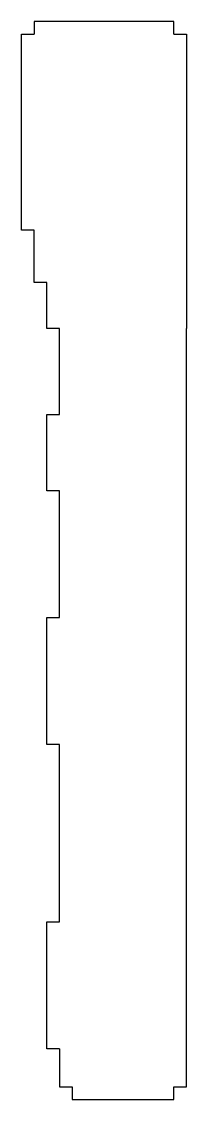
# Model space of a CAD drawing. Header units: millimetres. Extents: x 2056 to 2588, y 1170 to 1595.
# Drawn here: x 2522.7 to 2587.7, y 1169.8 to 1594.8 of the extents above.
import ezdxf

# ---------------------------------------------------------------- set-up
doc = ezdxf.new("R2010")
doc.units = ezdxf.units.MM

msp = doc.modelspace()

# ---------------------------------------------------------------- linework, layer by layer
for points in [[(2582.68, 1589.81), (2582.68, 1594.81), (2527.68, 1594.81), (2527.68, 1589.81)], [(2522.68, 1512.59), (2522.68, 1589.81), (2527.68, 1589.81)], [(2582.68, 1589.81), (2587.68, 1589.81), (2587.68, 1473.75)], [(2527.68, 1491.9), (2527.68, 1512.59), (2522.68, 1512.59)], [(2532.68, 1473.75), (2532.68, 1491.9), (2527.68, 1491.9)], [(2537.68, 1189.81), (2532.68, 1189.81), (2532.68, 1239.81), (2537.68, 1239.81), (2537.68, 1309.81), (2532.68, 1309.81), (2532.68, 1359.81), (2537.68, 1359.81), (2537.68, 1409.81), (2532.68, 1409.81), (2532.68, 1439.81), (2537.68, 1439.81), (2537.68, 1473.75)], [(2537.68, 1473.75), (2532.68, 1473.75)], [(2582.68, 1174.81), (2587.68, 1174.81), (2587.68, 1473.75)], [(2537.68, 1189.81), (2537.68, 1174.81)], [(2537.68, 1174.81), (2542.68, 1174.81)], [(2542.68, 1174.81), (2542.68, 1169.81), (2582.68, 1169.81), (2582.68, 1174.81)]]:
    msp.add_lwpolyline(points)

doc.saveas('drawing.dxf')
